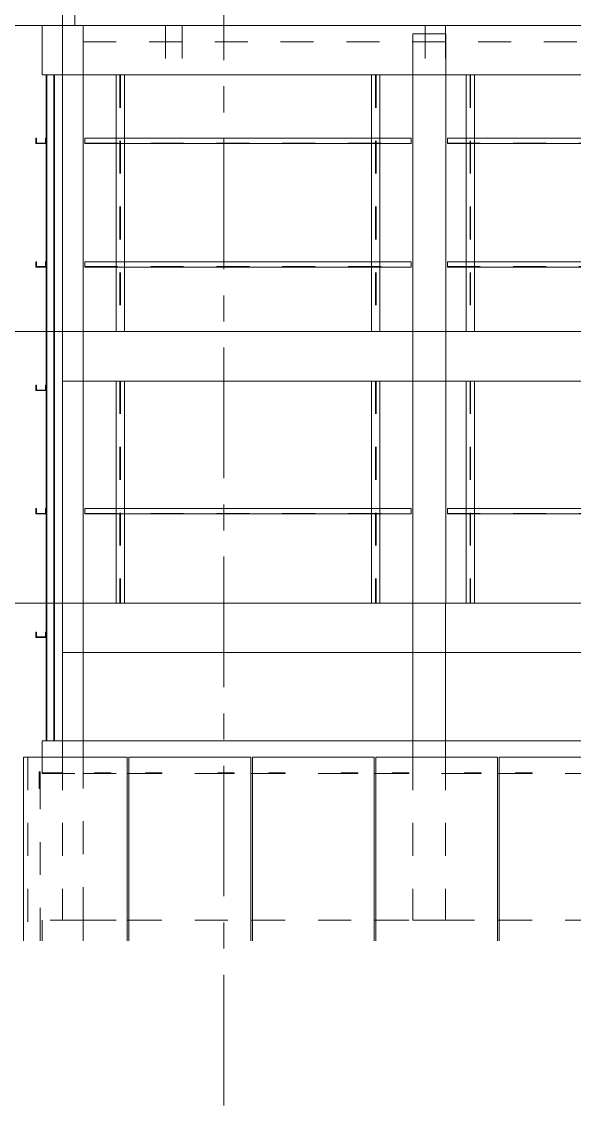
# Model space of a CAD drawing. Header units: millimetres. Extents: x 652937 to 1670132, y 1473552 to 2851037.
# Drawn here: x 663505.27 to 663511.99, y 1524455.64 to 1524468.81 of the extents above; entities that cross this region are included whole.
import ezdxf

# ---------------------------------------------------------------- set-up
doc = ezdxf.new("R2010")
doc.units = ezdxf.units.MM
doc.linetypes.add('XKITLINE00', pattern=[0])
doc.linetypes.add('XKITLINE02', pattern=[4, 2, -2])
doc.layers.add('Part', color=7, linetype='Continuous', lineweight=0)
doc.layers.add('S-GRID', color=7, linetype='Continuous', lineweight=9)

# ---------------------------------------------------------------- blocks, each defined once
blk = doc.blocks.new('*A1091748')
at = {"layer": 'Part', "color": 7, "linetype": 'XKITLINE02', "lineweight": 0}
for p, q in [((434.123779, 12.648606), (436.803821, 12.648606)), ((434.123779, 11.391996), (434.123779, 12.648606)), ((434.123837, 11.391996), (434.123837, 12.648606)), ((436.903821, 12.648606), (444.303821, 12.648606)), ((444.403821, 12.648606), (451.803821, 12.648606)), ((451.903821, 12.648606), (459.303821, 12.648606)), ((459.403821, 12.648606), (466.803821, 12.648606)), ((466.903821, 12.648606), (474.303821, 12.648606)), ((474.403821, 12.648606), (481.803821, 12.648606)), ((481.903821, 12.648606), (489.303821, 12.648606)), ((489.403821, 12.648606), (496.803821, 12.648606)), ((496.903821, 12.648606), (504.303821, 12.648606)), ((504.403821, 12.648606), (508.100559, 12.648606)), ((508.100559, 12.648606), (504.403821, 12.648606)), ((508.100501, 11.391996), (508.100501, 12.648606)), ((508.100559, 11.391996), (508.100559, 12.648606))]:
    blk.add_line(p, q, dxfattribs=at)
at = {"layer": 'Part', "color": 7, "linetype": 'XKITLINE00', "lineweight": 0}
for p, q in [((436.803821, 12.648606), (436.903821, 12.648606)), ((444.303821, 12.648606), (444.403821, 12.648606)), ((451.803821, 12.648606), (451.903821, 12.648606)), ((459.303821, 12.648606), (459.403821, 12.648606)), ((466.803821, 12.648606), (466.903821, 12.648606)), ((474.303821, 12.648606), (474.403821, 12.648606)), ((481.803821, 12.648606), (481.903821, 12.648606)), ((489.303821, 12.648606), (489.403821, 12.648606)), ((496.803821, 12.648606), (496.903821, 12.648606)), ((504.303821, 12.648606), (504.403821, 12.648606))]:
    blk.add_line(p, q, dxfattribs=at)
blk = doc.blocks.new('*A1092749')
at = {"layer": 'S-GRID', "color": 7, "linetype": 'XKITLINE00', "lineweight": 0}
for p, q in [((426.649725, 31.898606), (434.587225, 31.898606)), ((436.174725, 31.898606), (437.762225, 31.898606)), ((439.349725, 31.898606), (447.287225, 31.898606)), ((448.874725, 31.898606), (450.462225, 31.898606)), ((452.049725, 31.898606), (459.987225, 31.898606)), ((461.574725, 31.898606), (463.162225, 31.898606))]:
    blk.add_line(p, q, dxfattribs=at)
blk = doc.blocks.new('*A1094751')
at = {"layer": 'Part', "color": 7, "linetype": 'XKITLINE00', "lineweight": 0}
for p, q in [((466.903821, 23.548606), (434.12387, 23.548606)), ((434.12387, 23.548606), (434.12387, 22.548606)), ((474.303821, 23.548606), (474.403821, 23.548606)), ((481.803821, 23.548606), (481.903821, 23.548606)), ((489.303821, 23.548606), (489.403821, 23.548606)), ((496.803821, 23.548606), (496.903821, 23.548606)), ((504.303821, 23.548606), (504.403821, 23.548606)), ((506.848822, 22.648606), (506.848822, 22.548606)), ((436.803821, 21.548606), (436.903821, 21.548606)), ((444.303821, 21.548606), (444.403821, 21.548606)), ((451.803821, 21.548606), (451.903821, 21.548606)), ((459.303821, 21.548606), (459.403821, 21.548606)), ((466.803821, 21.548606), (466.903821, 21.548606)), ((474.303821, 21.548606), (474.403821, 21.548606)), ((481.803821, 21.548606), (481.903821, 21.548606)), ((489.303821, 21.548606), (489.403821, 21.548606)), ((496.803821, 21.548606), (496.903821, 21.548606)), ((504.303821, 21.548606), (504.403821, 21.548606))]:
    blk.add_line(p, q, dxfattribs=at)
at = {"layer": 'Part', "color": 7, "linetype": 'XKITLINE02', "lineweight": 0}
for p, q in [((466.903821, 23.548606), (474.303821, 23.548606)), ((474.403821, 23.548606), (481.803821, 23.548606)), ((481.903821, 23.548606), (489.303821, 23.548606)), ((489.403821, 23.548606), (496.803821, 23.548606)), ((496.903821, 23.548606), (504.303821, 23.548606)), ((504.403821, 23.548606), (506.848822, 23.548606)), ((506.848822, 23.548606), (504.403821, 23.548606)), ((506.848822, 23.548606), (506.848822, 22.648606)), ((434.12387, 22.548606), (434.12387, 21.548606)), ((506.848822, 22.548606), (506.848822, 21.548606)), ((434.12387, 21.548606), (436.803821, 21.548606)), ((436.903821, 21.548606), (444.303821, 21.548606)), ((444.403821, 21.548606), (451.803821, 21.548606)), ((451.903821, 21.548606), (459.303821, 21.548606)), ((459.403821, 21.548606), (466.803821, 21.548606)), ((466.903821, 21.548606), (474.303821, 21.548606)), ((474.403821, 21.548606), (481.803821, 21.548606)), ((481.903821, 21.548606), (489.303821, 21.548606)), ((489.403821, 21.548606), (496.803821, 21.548606)), ((496.903821, 21.548606), (504.303821, 21.548606)), ((504.403821, 21.548606), (506.848822, 21.548606)), ((506.848822, 21.548606), (504.403821, 21.548606))]:
    blk.add_line(p, q, dxfattribs=at)
blk = doc.blocks.new('*A1096753')
at = {"layer": 'S-GRID', "color": 7, "linetype": 'XKITLINE00', "lineweight": 0}
for p, q in [((426.649725, 66.998606), (434.587225, 66.998606)), ((436.174725, 66.998606), (437.762225, 66.998606)), ((439.349725, 66.998606), (447.287225, 66.998606)), ((448.874725, 66.998606), (450.462225, 66.998606)), ((452.049725, 66.998606), (459.987225, 66.998606)), ((461.574725, 66.998606), (463.162225, 66.998606))]:
    blk.add_line(p, q, dxfattribs=at)
blk = doc.blocks.new('*A1097754')
at = {"layer": 'Part', "color": 7, "linetype": 'XKITLINE00', "lineweight": 0}
for p, q in [((432.873822, 66.998606), (432.873822, 69.248606)), ((432.873822, 69.248606), (466.903821, 69.248606)), ((474.303821, 69.248606), (474.403821, 69.248606)), ((481.803821, 69.248606), (481.903821, 69.248606)), ((489.303821, 69.248606), (489.403821, 69.248606)), ((434.123822, 66.998606), (466.903821, 66.998606)), ((474.303821, 66.998606), (474.403821, 66.998606)), ((481.803821, 66.998606), (481.903821, 66.998606)), ((489.303821, 66.998606), (489.403821, 66.998606))]:
    blk.add_line(p, q, dxfattribs=at)
at = {"layer": 'Part', "color": 7, "linetype": 'XKITLINE02', "lineweight": 0}
for p, q in [((433.623822, 66.998606), (433.623822, 69.248606)), ((466.903821, 69.248606), (474.303821, 69.248606)), ((474.403821, 69.248606), (481.803821, 69.248606)), ((481.903821, 69.248606), (489.303821, 69.248606)), ((489.403821, 69.248606), (491.673803, 69.248606)), ((490.923803, 66.998606), (490.923803, 69.248606)), ((491.673803, 66.998606), (491.673803, 69.248606)), ((432.873822, 66.998606), (434.123822, 66.998606)), ((466.903821, 66.998606), (474.303821, 66.998606)), ((474.403821, 66.998606), (481.803821, 66.998606)), ((481.903821, 66.998606), (489.303821, 66.998606)), ((489.403821, 66.998606), (491.673803, 66.998606))]:
    blk.add_line(p, q, dxfattribs=at)
blk = doc.blocks.new('*A1098755')
at = {"layer": 'Part', "color": 7, "linetype": 'XKITLINE02', "lineweight": 0}
for p, q in [((434.123823, 66.998606), (434.123823, 65.998606)), ((490.423823, 66.998606), (434.123823, 66.998606)), ((490.423823, 65.998606), (490.423823, 66.998606)), ((434.123823, 65.998606), (490.423823, 65.998606))]:
    blk.add_line(p, q, dxfattribs=at)
blk = doc.blocks.new('*A1100757')
at = {"layer": 'S-GRID', "color": 7, "linetype": 'XKITLINE00', "lineweight": 0}
for p, q in [((426.649725, 48.398606), (434.587225, 48.398606)), ((436.174725, 48.398606), (437.762225, 48.398606)), ((439.349725, 48.398606), (447.287225, 48.398606)), ((448.874725, 48.398606), (450.462225, 48.398606)), ((452.049725, 48.398606), (459.987225, 48.398606)), ((461.574725, 48.398606), (463.162225, 48.398606))]:
    blk.add_line(p, q, dxfattribs=at)
blk = doc.blocks.new('*A1102759')
at = {"layer": 'Part', "color": 7, "linetype": 'XKITLINE00', "lineweight": 0}
for p, q in [((434.123822, 48.398606), (434.123822, 45.398606)), ((434.123822, 48.398606), (466.903821, 48.398606)), ((474.303821, 48.398606), (474.403821, 48.398606)), ((481.803821, 48.398606), (481.903821, 48.398606)), ((489.303821, 48.398606), (489.403821, 48.398606)), ((434.123822, 45.398606), (466.903821, 45.398606)), ((474.303821, 45.398606), (474.403821, 45.398606)), ((481.803821, 45.398606), (481.903821, 45.398606)), ((489.303821, 45.398606), (489.403821, 45.398606))]:
    blk.add_line(p, q, dxfattribs=at)
at = {"layer": 'Part', "color": 7, "linetype": 'XKITLINE02', "lineweight": 0}
for p, q in [((466.903821, 48.398606), (481.803821, 48.398606)), ((481.903821, 48.398606), (489.303821, 48.398606)), ((489.403821, 48.398606), (490.423822, 48.398606)), ((490.423822, 48.398606), (490.423822, 45.398606)), ((466.903821, 45.398606), (474.303821, 45.398606)), ((474.403821, 45.398606), (481.803821, 45.398606)), ((481.903821, 45.398606), (489.303821, 45.398606)), ((489.403821, 45.398606), (490.423822, 45.398606))]:
    blk.add_line(p, q, dxfattribs=at)
blk = doc.blocks.new('*A1155784')
at = {"layer": 'Part', "color": 7, "linetype": 'XKITLINE00', "lineweight": 0}
for p, q in [((434.123822, 31.898606), (434.123822, 28.898606)), ((434.123822, 31.898606), (466.903821, 31.898606)), ((474.303821, 31.898606), (474.403821, 31.898606)), ((434.123822, 28.898606), (466.903821, 28.898606)), ((474.303821, 28.898606), (474.403821, 28.898606))]:
    blk.add_line(p, q, dxfattribs=at)
at = {"layer": 'Part', "color": 7, "linetype": 'XKITLINE02', "lineweight": 0}
for p, q in [((466.903821, 31.898606), (474.303821, 31.898606)), ((474.403821, 31.898606), (478.173822, 31.898606)), ((478.173822, 31.898606), (478.173822, 28.898606)), ((466.903821, 28.898606), (474.303821, 28.898606)), ((478.173822, 28.898606), (474.403821, 28.898606))]:
    blk.add_line(p, q, dxfattribs=at)
blk = doc.blocks.new('*A1156785')
at = {"layer": 'Part', "color": 7, "linetype": 'XKITLINE00', "lineweight": 0}
for p, q in [((434.223794, 37.648606), (454.053743, 37.648606)), ((434.223794, 37.648606), (434.223794, 37.323606)), ((454.053744, 37.648606), (454.053743, 37.648606)), ((454.053743, 37.648606), (454.053743, 37.323606)), ((434.223794, 37.323606), (454.053743, 37.323606)), ((454.053743, 37.323606), (454.053767, 37.323606))]:
    blk.add_line(p, q, dxfattribs=at)
at = {"layer": 'Part', "color": 7, "linetype": 'XKITLINE02', "lineweight": 0}
for p, q in [((434.223795, 37.353606), (434.223795, 37.648606)), ((434.223816, 37.353606), (434.223816, 37.648606)), ((434.223818, 37.323606), (434.223818, 37.648606)), ((454.053743, 37.648606), (454.053767, 37.648606)), ((454.053744, 37.353606), (454.053744, 37.648606)), ((454.053767, 37.648606), (454.053765, 37.648606)), ((454.053765, 37.648606), (454.053765, 37.353606)), ((454.053767, 37.323606), (454.053767, 37.648606)), ((434.223795, 37.353606), (454.053765, 37.353606)), ((454.053743, 37.323606), (454.053767, 37.323606)), ((454.053765, 37.353606), (454.053744, 37.353606))]:
    blk.add_line(p, q, dxfattribs=at)
blk = doc.blocks.new('*A1157786')
at = {"layer": 'Part', "color": 7, "linetype": 'XKITLINE00', "lineweight": 0}
for p, q in [((436.903821, 22.548606), (444.303821, 22.548606)), ((436.903821, 22.548606), (436.903821, 11.391996)), ((444.303821, 22.548606), (444.303821, 11.391996))]:
    blk.add_line(p, q, dxfattribs=at)
blk = doc.blocks.new('*A1158787')
at = {"layer": 'Part', "color": 7, "linetype": 'XKITLINE00', "lineweight": 0}
for p, q in [((466.903821, 66.998606), (434.123822, 66.998606)), ((474.303821, 66.998606), (474.403821, 66.998606)), ((434.123822, 63.998606), (466.903821, 63.998606)), ((474.303821, 63.998606), (474.403821, 63.998606))]:
    blk.add_line(p, q, dxfattribs=at)
at = {"layer": 'Part', "color": 7, "linetype": 'XKITLINE02', "lineweight": 0}
for p, q in [((434.123822, 66.998606), (434.123822, 63.998606)), ((466.903821, 66.998606), (474.303821, 66.998606)), ((474.403821, 66.998606), (476.173822, 66.998606)), ((476.173822, 66.998606), (476.173822, 63.998606)), ((466.903821, 63.998606), (474.303821, 63.998606)), ((474.403821, 63.998606), (476.173822, 63.998606))]:
    blk.add_line(p, q, dxfattribs=at)
blk = doc.blocks.new('*A1159788')
at = {"layer": 'Part', "color": 7, "linetype": 'XKITLINE00', "lineweight": 0}
for p, q in [((434.223794, 60.148606), (454.053743, 60.148606)), ((434.223794, 60.148606), (434.223794, 59.823606)), ((454.053744, 60.148606), (454.053743, 60.148606)), ((454.053743, 60.148606), (454.053743, 59.823606)), ((434.223794, 59.823606), (454.053743, 59.823606)), ((454.053743, 59.823606), (454.053767, 59.823606))]:
    blk.add_line(p, q, dxfattribs=at)
at = {"layer": 'Part', "color": 7, "linetype": 'XKITLINE02', "lineweight": 0}
for p, q in [((434.223795, 59.853606), (434.223795, 60.148606)), ((434.223816, 59.853606), (434.223816, 60.148606)), ((434.223818, 59.823606), (434.223818, 60.148606)), ((454.053743, 60.148606), (454.053767, 60.148606)), ((454.053744, 59.853606), (454.053744, 60.148606)), ((454.053767, 60.148606), (454.053765, 60.148606)), ((454.053765, 60.148606), (454.053765, 59.853606)), ((454.053767, 59.823606), (454.053767, 60.148606)), ((434.223795, 59.853606), (454.053765, 59.853606)), ((454.053743, 59.823606), (454.053767, 59.823606)), ((454.053765, 59.853606), (454.053744, 59.853606))]:
    blk.add_line(p, q, dxfattribs=at)
blk = doc.blocks.new('*A1161790')
at = {"layer": 'S-GRID', "color": 7, "linetype": 'XKITLINE00', "lineweight": 0}
for p, q in [((442.678801, 64.891996), (442.678801, 72.829496)), ((442.678801, 61.716996), (442.678801, 63.304496)), ((442.678801, 52.191996), (442.678801, 60.129496)), ((442.678801, 49.016996), (442.678801, 50.604496)), ((442.678801, 39.491996), (442.678801, 47.429496)), ((442.678801, 36.316996), (442.678801, 37.904496)), ((442.678801, 26.791996), (442.678801, 34.729496)), ((442.678801, 23.616996), (442.678801, 25.204496)), ((442.678801, 14.091996), (442.678801, 22.029496)), ((442.678801, 10.916996), (442.678801, 12.504496)), ((442.678801, 1.391996), (442.678801, 9.329496))]:
    blk.add_line(p, q, dxfattribs=at)
blk = doc.blocks.new('*A1163792')
at = {"layer": 'Part', "color": 7, "linetype": 'XKITLINE00', "lineweight": 0}
for p, q in [((431.873847, 63.998606), (431.873847, 60.148606)), ((431.913847, 63.998606), (431.913847, 23.548606)), ((432.333847, 63.998606), (432.333847, 23.548606)), ((432.373847, 63.998606), (432.373847, 23.548606)), ((431.873847, 59.823606), (431.873847, 52.648606)), ((431.873847, 52.323606), (431.873847, 45.148606)), ((431.873847, 44.823606), (431.873847, 37.648606)), ((431.873847, 37.323606), (431.873847, 30.148606)), ((431.873847, 29.823606), (431.873847, 23.548606))]:
    blk.add_line(p, q, dxfattribs=at)
at = {"layer": 'Part', "color": 7, "linetype": 'XKITLINE02', "lineweight": 0}
for p, q in [((432.373847, 63.998606), (431.873847, 63.998606)), ((431.873847, 60.148606), (431.873847, 59.823606)), ((431.873847, 52.648606), (431.873847, 52.323606)), ((431.873847, 45.148606), (431.873847, 44.823606)), ((431.873847, 37.648606), (431.873847, 37.323606)), ((431.873847, 30.148606), (431.873847, 29.823606)), ((431.873847, 23.548606), (432.373847, 23.548606))]:
    blk.add_line(p, q, dxfattribs=at)
blk = doc.blocks.new('*A1164793')
at = {"layer": 'Part', "color": 7, "linetype": 'XKITLINE00', "lineweight": 0}
for p, q in [((432.873822, 48.398606), (432.873822, 66.998606)), ((432.873822, 66.998606), (434.123822, 66.998606)), ((434.123822, 66.998606), (434.123822, 48.398606)), ((434.123822, 48.398606), (432.873822, 48.398606))]:
    blk.add_line(p, q, dxfattribs=at)
blk = doc.blocks.new('*A1165794')
at = {"layer": 'Part', "color": 7, "linetype": 'XKITLINE00', "lineweight": 0}
for p, q in [((436.123713, 63.998606), (436.123713, 60.148606)), ((436.623713, 63.998606), (436.623713, 60.148606)), ((436.123713, 59.823606), (436.123713, 52.648606)), ((436.623713, 59.823606), (436.623713, 52.648606)), ((436.123713, 52.323606), (436.123713, 48.398606)), ((436.623713, 52.323606), (436.623713, 48.398606))]:
    blk.add_line(p, q, dxfattribs=at)
at = {"layer": 'Part', "color": 7, "linetype": 'XKITLINE02', "lineweight": 0}
for p, q in [((436.123713, 63.998606), (436.623713, 63.998606)), ((436.358713, 63.998606), (436.358713, 48.398606)), ((436.388713, 63.998606), (436.388713, 48.398606)), ((436.123713, 60.148606), (436.123713, 59.823606)), ((436.623713, 60.148606), (436.623713, 59.823606)), ((436.123713, 52.648606), (436.123713, 52.323606)), ((436.623713, 52.648606), (436.623713, 52.323606)), ((436.123713, 48.398606), (436.623713, 48.398606))]:
    blk.add_line(p, q, dxfattribs=at)
blk = doc.blocks.new('*A1166795')
at = {"layer": 'Part', "color": 7, "linetype": 'XKITLINE00', "lineweight": 0}
for p, q in [((454.153801, 48.398606), (454.153801, 66.498606)), ((454.153801, 66.498606), (456.153801, 66.498606)), ((456.153801, 48.398606), (456.153801, 66.498606)), ((454.153801, 48.398606), (456.153801, 48.398606))]:
    blk.add_line(p, q, dxfattribs=at)
blk = doc.blocks.new('*A1168797')
at = {"layer": 'Part', "color": 7, "linetype": 'XKITLINE00', "lineweight": 0}
for p, q in [((451.653788, 63.998606), (451.653788, 60.148606)), ((452.153788, 63.998606), (452.153788, 60.148606)), ((451.653788, 59.823606), (451.653788, 52.648606)), ((452.153788, 59.823606), (452.153788, 52.648606)), ((451.653788, 52.323606), (451.653788, 48.398606)), ((452.153788, 52.323606), (452.153788, 48.398606))]:
    blk.add_line(p, q, dxfattribs=at)
at = {"layer": 'Part', "color": 7, "linetype": 'XKITLINE02', "lineweight": 0}
for p, q in [((451.653788, 63.998606), (452.153788, 63.998606)), ((451.888788, 63.998606), (451.888788, 48.398606)), ((451.918788, 63.998606), (451.918788, 48.398606)), ((451.653788, 60.148606), (451.653788, 59.823606)), ((452.153788, 60.148606), (452.153788, 59.823606)), ((451.653788, 52.648606), (451.653788, 52.323606)), ((452.153788, 52.648606), (452.153788, 52.323606)), ((451.653788, 48.398606), (452.153788, 48.398606))]:
    blk.add_line(p, q, dxfattribs=at)
blk = doc.blocks.new('*A1169798')
at = {"layer": 'Part', "color": 7, "linetype": 'XKITLINE00', "lineweight": 0}
for p, q in [((457.403801, 63.998606), (457.403801, 60.148606)), ((457.903801, 63.998606), (457.903801, 60.148606)), ((457.403801, 59.823606), (457.403801, 52.648606)), ((457.903801, 59.823606), (457.903801, 52.648606)), ((457.403801, 52.323606), (457.403801, 48.398606)), ((457.903801, 52.323606), (457.903801, 48.398606))]:
    blk.add_line(p, q, dxfattribs=at)
at = {"layer": 'Part', "color": 7, "linetype": 'XKITLINE02', "lineweight": 0}
for p, q in [((457.403801, 63.998606), (457.903801, 63.998606)), ((457.638801, 63.998606), (457.638801, 48.398606)), ((457.668801, 63.998606), (457.668801, 48.398606)), ((457.403801, 60.148606), (457.403801, 59.823606)), ((457.903801, 60.148606), (457.903801, 59.823606)), ((457.403801, 52.648606), (457.403801, 52.323606)), ((457.903801, 52.648606), (457.903801, 52.323606)), ((457.403801, 48.398606), (457.903801, 48.398606))]:
    blk.add_line(p, q, dxfattribs=at)
blk = doc.blocks.new('*A1200817')
at = {"layer": 'Part', "color": 7, "linetype": 'XKITLINE00', "lineweight": 0}
for p, q in [((434.223794, 52.648606), (454.053743, 52.648606)), ((434.223794, 52.648606), (434.223794, 52.323606)), ((434.223794, 52.323606), (454.053743, 52.323606)), ((454.053744, 52.648606), (454.053743, 52.648606)), ((454.053743, 52.648606), (454.053743, 52.323606)), ((454.053743, 52.323606), (454.053767, 52.323606))]:
    blk.add_line(p, q, dxfattribs=at)
at = {"layer": 'Part', "color": 7, "linetype": 'XKITLINE02', "lineweight": 0}
for p, q in [((434.223795, 52.353606), (434.223795, 52.648606)), ((434.223795, 52.353606), (454.053765, 52.353606)), ((434.223816, 52.353606), (434.223816, 52.648606)), ((434.223818, 52.323606), (434.223818, 52.648606)), ((454.053743, 52.648606), (454.053767, 52.648606)), ((454.053743, 52.323606), (454.053767, 52.323606)), ((454.053744, 52.353606), (454.053744, 52.648606)), ((454.053765, 52.353606), (454.053744, 52.353606)), ((454.053767, 52.648606), (454.053765, 52.648606)), ((454.053765, 52.648606), (454.053765, 52.353606)), ((454.053767, 52.323606), (454.053767, 52.648606))]:
    blk.add_line(p, q, dxfattribs=at)
blk = doc.blocks.new('*A1201818')
at = {"layer": 'Part', "color": 7, "linetype": 'XKITLINE00', "lineweight": 0}
for p, q in [((456.253772, 52.648606), (466.803831, 52.648606)), ((456.253772, 52.648606), (456.253772, 52.323606)), ((456.253772, 52.323606), (466.803831, 52.323606)), ((466.803832, 52.648606), (466.803831, 52.648606)), ((466.803831, 52.648606), (466.803831, 52.323606)), ((466.803831, 52.323606), (466.803855, 52.323606))]:
    blk.add_line(p, q, dxfattribs=at)
at = {"layer": 'Part', "color": 7, "linetype": 'XKITLINE02', "lineweight": 0}
for p, q in [((456.253774, 52.353606), (456.253774, 52.648606)), ((456.253774, 52.353606), (466.803853, 52.353606)), ((456.253795, 52.353606), (456.253795, 52.648606)), ((456.253796, 52.323606), (456.253796, 52.648606)), ((466.803831, 52.648606), (466.803855, 52.648606)), ((466.803831, 52.323606), (466.803855, 52.323606)), ((466.803832, 52.353606), (466.803832, 52.648606)), ((466.803853, 52.353606), (466.803832, 52.353606)), ((466.803855, 52.648606), (466.803853, 52.648606)), ((466.803853, 52.648606), (466.803853, 52.353606)), ((466.803855, 52.323606), (466.803855, 52.648606))]:
    blk.add_line(p, q, dxfattribs=at)
blk = doc.blocks.new('*A1218819')
at = {"layer": 'Part', "color": 7, "linetype": 'XKITLINE02', "lineweight": 0}
for p, q in [((434.123837, 12.648606), (431.623837, 12.648606)), ((431.623837, 12.648606), (431.623837, 11.391996)), ((434.123837, 11.391996), (434.123837, 12.648606))]:
    blk.add_line(p, q, dxfattribs=at)
blk = doc.blocks.new('*A1220821')
at = {"layer": 'Part', "color": 7, "linetype": 'XKITLINE00', "lineweight": 0}
for p, q in [((434.12387, 23.548606), (431.62387, 23.548606)), ((431.62387, 23.548606), (431.62387, 22.548606)), ((434.12387, 23.548606), (434.12387, 22.548606))]:
    blk.add_line(p, q, dxfattribs=at)
at = {"layer": 'Part', "color": 7, "linetype": 'XKITLINE02', "lineweight": 0}
for p, q in [((431.62387, 22.548606), (431.62387, 21.548606)), ((434.12387, 22.548606), (434.12387, 21.548606)), ((431.62387, 21.548606), (434.12387, 21.548606))]:
    blk.add_line(p, q, dxfattribs=at)
blk = doc.blocks.new('*A1221822')
at = {"layer": 'Part', "color": 7, "linetype": 'XKITLINE02', "lineweight": 0}
for p, q in [((434.123822, 31.898606), (432.873822, 31.898606)), ((432.873822, 31.898606), (432.873822, 28.898606)), ((434.123822, 28.898606), (434.123822, 31.898606)), ((432.873822, 28.898606), (434.123822, 28.898606))]:
    blk.add_line(p, q, dxfattribs=at)
blk = doc.blocks.new('*A1222823')
at = {"layer": 'Part', "color": 7, "linetype": 'XKITLINE02', "lineweight": 0}
for p, q in [((431.498963, 22.548606), (430.748963, 22.548606)), ((430.748963, 22.548606), (430.748963, 11.391996)), ((431.498963, 11.391996), (431.498963, 22.548606))]:
    blk.add_line(p, q, dxfattribs=at)
blk = doc.blocks.new('*A1223824')
at = {"layer": 'Part', "color": 7, "linetype": 'XKITLINE00', "lineweight": 0}
for p, q in [((432.873822, 31.898606), (432.873822, 22.548606)), ((434.123822, 31.898606), (432.873822, 31.898606)), ((434.123822, 22.548606), (434.123822, 31.898606))]:
    blk.add_line(p, q, dxfattribs=at)
at = {"layer": 'Part', "color": 7, "linetype": 'XKITLINE02', "lineweight": 0}
for p, q in [((432.873822, 22.548606), (432.873822, 12.648606)), ((434.123822, 12.648606), (434.123822, 22.548606)), ((432.873822, 12.648606), (434.123822, 12.648606))]:
    blk.add_line(p, q, dxfattribs=at)
blk = doc.blocks.new('*A1224825')
at = {"layer": 'Part', "color": 7, "linetype": 'XKITLINE00', "lineweight": 0}
for p, q in [((431.24901, 37.648606), (431.24901, 37.323606)), ((431.28901, 37.648606), (431.24901, 37.648606)), ((431.28901, 37.353606), (431.28901, 37.648606)), ((431.83401, 37.353606), (431.83401, 37.648606)), ((431.87401, 37.648606), (431.83401, 37.648606)), ((431.87401, 37.323606), (431.87401, 37.648606)), ((431.24901, 37.323606), (431.87401, 37.323606)), ((431.83401, 37.353606), (431.28901, 37.353606))]:
    blk.add_line(p, q, dxfattribs=at)
at = {"layer": 'Part', "color": 7, "linetype": 'XKITLINE02', "lineweight": 0}
for p, q in [((431.289079, 37.648606), (431.28901, 37.648606)), ((431.874079, 37.648606), (431.87401, 37.648606)), ((431.834079, 37.353606), (431.83401, 37.353606)), ((431.87401, 37.323606), (431.874079, 37.323606))]:
    blk.add_line(p, q, dxfattribs=at)
blk = doc.blocks.new('*A1225826')
at = {"layer": 'Part', "color": 7, "linetype": 'XKITLINE00', "lineweight": 0}
for p, q in [((431.24901, 30.148606), (431.24901, 29.823606)), ((431.28901, 30.148606), (431.24901, 30.148606)), ((431.24901, 29.823606), (431.87401, 29.823606)), ((431.28901, 29.853606), (431.28901, 30.148606)), ((431.83401, 29.853606), (431.28901, 29.853606)), ((431.83401, 29.853606), (431.83401, 30.148606)), ((431.87401, 30.148606), (431.83401, 30.148606)), ((431.87401, 29.823606), (431.87401, 30.148606))]:
    blk.add_line(p, q, dxfattribs=at)
at = {"layer": 'Part', "color": 7, "linetype": 'XKITLINE02', "lineweight": 0}
for p, q in [((431.289079, 30.148606), (431.28901, 30.148606)), ((431.834079, 29.853606), (431.83401, 29.853606)), ((431.874079, 30.148606), (431.87401, 30.148606)), ((431.87401, 29.823606), (431.874079, 29.823606))]:
    blk.add_line(p, q, dxfattribs=at)
blk = doc.blocks.new('*A1226827')
at = {"layer": 'Part', "color": 7, "linetype": 'XKITLINE02', "lineweight": 0}
for p, q in [((431.853869, 21.598606), (432.853869, 21.598606)), ((431.853869, 21.598606), (431.853869, 21.548606)), ((431.853869, 21.548606), (432.853869, 21.548606)), ((432.853869, 21.598606), (432.853869, 21.548606))]:
    blk.add_line(p, q, dxfattribs=at)
blk = doc.blocks.new('*A1227828')
at = {"layer": 'Part', "color": 7, "linetype": 'XKITLINE02', "lineweight": 0}
for p, q in [((434.803869, 21.598606), (435.803869, 21.598606)), ((434.803869, 21.598606), (434.803869, 21.548606)), ((434.803869, 21.548606), (435.803869, 21.548606)), ((435.803869, 21.598606), (435.803869, 21.548606))]:
    blk.add_line(p, q, dxfattribs=at)
blk = doc.blocks.new('*A1228829')
at = {"layer": 'Part', "color": 7, "linetype": 'XKITLINE02', "lineweight": 0}
for p, q in [((431.498934, 21.648606), (431.448929, 21.648606)), ((431.448929, 21.648606), (431.448929, 20.648606)), ((431.498929, 20.648606), (431.498929, 21.648606)), ((431.448929, 20.648606), (431.498934, 20.648606))]:
    blk.add_line(p, q, dxfattribs=at)
blk = doc.blocks.new('*A1229830')
at = {"layer": 'Part', "color": 7, "linetype": 'XKITLINE02', "lineweight": 0}
for p, q in [((431.623854, 21.598606), (431.623854, 21.548606)), ((432.623854, 21.598606), (431.623854, 21.598606)), ((431.623854, 21.548606), (432.623854, 21.548606)), ((432.623854, 21.548606), (432.623854, 21.598606))]:
    blk.add_line(p, q, dxfattribs=at)
blk = doc.blocks.new('*A1230831')
at = {"layer": 'Part', "color": 7, "linetype": 'XKITLINE00', "lineweight": 0}
for p, q in [((430.498821, 22.548606), (436.803821, 22.548606)), ((430.498821, 22.548606), (430.498821, 11.391996)), ((436.803821, 22.548606), (436.803821, 11.391996))]:
    blk.add_line(p, q, dxfattribs=at)
blk = doc.blocks.new('*A1236833')
at = {"layer": 'Part', "color": 7, "linetype": 'XKITLINE00', "lineweight": 0}
for p, q in [((436.123713, 45.398606), (436.123713, 37.648606)), ((436.623713, 45.398606), (436.623713, 37.648606)), ((436.123713, 37.323606), (436.123713, 31.898606)), ((436.623713, 37.323606), (436.623713, 31.898606))]:
    blk.add_line(p, q, dxfattribs=at)
at = {"layer": 'Part', "color": 7, "linetype": 'XKITLINE02', "lineweight": 0}
for p, q in [((436.123713, 45.398606), (436.623713, 45.398606)), ((436.358713, 45.398606), (436.358713, 31.898606)), ((436.388713, 45.398606), (436.388713, 31.898606)), ((436.123713, 37.648606), (436.123713, 37.323606)), ((436.623713, 37.648606), (436.623713, 37.323606)), ((436.123713, 31.898606), (436.623713, 31.898606))]:
    blk.add_line(p, q, dxfattribs=at)
blk = doc.blocks.new('*A1237834')
at = {"layer": 'Part', "color": 7, "linetype": 'XKITLINE00', "lineweight": 0}
for p, q in [((432.873822, 31.898606), (432.873822, 48.398606)), ((434.123822, 48.398606), (434.123822, 31.898606)), ((434.123822, 31.898606), (432.873822, 31.898606))]:
    blk.add_line(p, q, dxfattribs=at)
at = {"layer": 'Part', "color": 7, "linetype": 'XKITLINE02', "lineweight": 0}
blk.add_line((432.873822, 48.398606), (434.123822, 48.398606), dxfattribs=at)
blk = doc.blocks.new('*A1238835')
at = {"layer": 'Part', "color": 7, "linetype": 'XKITLINE02', "lineweight": 0}
for p, q in [((434.123822, 48.398606), (432.873822, 48.398606)), ((432.873822, 48.398606), (432.873822, 45.398606)), ((434.123822, 45.398606), (434.123822, 48.398606)), ((432.873822, 45.398606), (434.123822, 45.398606))]:
    blk.add_line(p, q, dxfattribs=at)
blk = doc.blocks.new('*A1239836')
at = {"layer": 'Part', "color": 7, "linetype": 'XKITLINE00', "lineweight": 0}
for p, q in [((431.24901, 45.148606), (431.24901, 44.823606)), ((431.28901, 45.148606), (431.24901, 45.148606)), ((431.24901, 44.823606), (431.87401, 44.823606)), ((431.28901, 44.853606), (431.28901, 45.148606)), ((431.83401, 44.853606), (431.28901, 44.853606)), ((431.83401, 44.853606), (431.83401, 45.148606)), ((431.87401, 45.148606), (431.83401, 45.148606)), ((431.87401, 44.823606), (431.87401, 45.148606))]:
    blk.add_line(p, q, dxfattribs=at)
at = {"layer": 'Part', "color": 7, "linetype": 'XKITLINE02', "lineweight": 0}
for p, q in [((431.289079, 45.148606), (431.28901, 45.148606)), ((431.834079, 44.853606), (431.83401, 44.853606)), ((431.874079, 45.148606), (431.87401, 45.148606)), ((431.87401, 44.823606), (431.874079, 44.823606))]:
    blk.add_line(p, q, dxfattribs=at)
blk = doc.blocks.new('*A1241838')
at = {"layer": 'Part', "color": 7, "linetype": 'XKITLINE00', "lineweight": 0}
for p, q in [((431.623851, 66.998606), (434.123854, 66.998606)), ((431.623854, 63.998606), (431.623854, 66.998606)), ((434.123854, 63.998606), (434.123854, 66.998606)), ((431.623851, 63.998606), (434.123854, 63.998606))]:
    blk.add_line(p, q, dxfattribs=at)
blk = doc.blocks.new('*A1242839')
at = {"layer": 'Part', "color": 7, "linetype": 'XKITLINE00', "lineweight": 0}
for p, q in [((431.24901, 60.148606), (431.24901, 59.823606)), ((431.28901, 60.148606), (431.24901, 60.148606)), ((431.28901, 59.853606), (431.28901, 60.148606)), ((431.83401, 59.853606), (431.83401, 60.148606)), ((431.87401, 60.148606), (431.83401, 60.148606)), ((431.87401, 59.823606), (431.87401, 60.148606)), ((431.24901, 59.823606), (431.87401, 59.823606)), ((431.83401, 59.853606), (431.28901, 59.853606))]:
    blk.add_line(p, q, dxfattribs=at)
at = {"layer": 'Part', "color": 7, "linetype": 'XKITLINE02', "lineweight": 0}
for p, q in [((431.289079, 60.148606), (431.28901, 60.148606)), ((431.874079, 60.148606), (431.87401, 60.148606)), ((431.834079, 59.853606), (431.83401, 59.853606)), ((431.87401, 59.823606), (431.874079, 59.823606))]:
    blk.add_line(p, q, dxfattribs=at)
blk = doc.blocks.new('*A1244841')
at = {"layer": 'Part', "color": 7, "linetype": 'XKITLINE00', "lineweight": 0}
for p, q in [((431.24901, 52.648606), (431.24901, 52.323606)), ((431.28901, 52.648606), (431.24901, 52.648606)), ((431.24901, 52.323606), (431.87401, 52.323606)), ((431.28901, 52.353606), (431.28901, 52.648606)), ((431.83401, 52.353606), (431.28901, 52.353606)), ((431.83401, 52.353606), (431.83401, 52.648606)), ((431.87401, 52.648606), (431.83401, 52.648606)), ((431.87401, 52.323606), (431.87401, 52.648606))]:
    blk.add_line(p, q, dxfattribs=at)
at = {"layer": 'Part', "color": 7, "linetype": 'XKITLINE02', "lineweight": 0}
for p, q in [((431.289079, 52.648606), (431.28901, 52.648606)), ((431.834079, 52.353606), (431.83401, 52.353606)), ((431.874079, 52.648606), (431.87401, 52.648606)), ((431.87401, 52.323606), (431.874079, 52.323606))]:
    blk.add_line(p, q, dxfattribs=at)
blk = doc.blocks.new('*A1246843')
at = {"layer": 'Part', "color": 7, "linetype": 'XKITLINE00', "lineweight": 0}
for p, q in [((454.148822, 31.898606), (454.148822, 22.548606)), ((454.148822, 31.898606), (456.148822, 31.898606)), ((456.148822, 31.898606), (456.148822, 22.548606))]:
    blk.add_line(p, q, dxfattribs=at)
at = {"layer": 'Part', "color": 7, "linetype": 'XKITLINE02', "lineweight": 0}
for p, q in [((454.148822, 22.548606), (454.148822, 12.648606)), ((456.148822, 22.548606), (456.148822, 12.648606)), ((454.148822, 12.648606), (456.148822, 12.648606))]:
    blk.add_line(p, q, dxfattribs=at)
blk = doc.blocks.new('*A1248845')
at = {"layer": 'Part', "color": 7, "linetype": 'XKITLINE00', "lineweight": 0}
for p, q in [((459.403821, 22.548606), (466.803821, 22.548606)), ((459.403821, 22.548606), (459.403821, 11.391996)), ((466.803821, 22.548606), (466.803821, 11.391996))]:
    blk.add_line(p, q, dxfattribs=at)
blk = doc.blocks.new('*A1249846')
at = {"layer": 'Part', "color": 7, "linetype": 'XKITLINE00', "lineweight": 0}
for p, q in [((456.253772, 37.648606), (466.803831, 37.648606)), ((456.253772, 37.648606), (456.253772, 37.323606)), ((466.803832, 37.648606), (466.803831, 37.648606)), ((466.803831, 37.648606), (466.803831, 37.323606)), ((456.253772, 37.323606), (466.803831, 37.323606)), ((466.803831, 37.323606), (466.803855, 37.323606))]:
    blk.add_line(p, q, dxfattribs=at)
at = {"layer": 'Part', "color": 7, "linetype": 'XKITLINE02', "lineweight": 0}
for p, q in [((456.253774, 37.353606), (456.253774, 37.648606)), ((456.253795, 37.353606), (456.253795, 37.648606)), ((456.253796, 37.323606), (456.253796, 37.648606)), ((466.803831, 37.648606), (466.803855, 37.648606)), ((466.803832, 37.353606), (466.803832, 37.648606)), ((466.803855, 37.648606), (466.803853, 37.648606)), ((466.803853, 37.648606), (466.803853, 37.353606)), ((466.803855, 37.323606), (466.803855, 37.648606)), ((456.253774, 37.353606), (466.803853, 37.353606)), ((466.803831, 37.323606), (466.803855, 37.323606)), ((466.803853, 37.353606), (466.803832, 37.353606))]:
    blk.add_line(p, q, dxfattribs=at)
blk = doc.blocks.new('*A1290850')
at = {"layer": 'Part', "color": 7, "linetype": 'XKITLINE00', "lineweight": 0}
for p, q in [((451.653788, 45.398606), (451.653788, 37.648606)), ((452.153788, 45.398606), (452.153788, 37.648606)), ((451.653788, 37.323606), (451.653788, 31.898606)), ((452.153788, 37.323606), (452.153788, 31.898606))]:
    blk.add_line(p, q, dxfattribs=at)
at = {"layer": 'Part', "color": 7, "linetype": 'XKITLINE02', "lineweight": 0}
for p, q in [((451.653788, 45.398606), (452.153788, 45.398606)), ((451.888788, 45.398606), (451.888788, 31.898606)), ((451.918788, 45.398606), (451.918788, 31.898606)), ((451.653788, 37.648606), (451.653788, 37.323606)), ((452.153788, 37.648606), (452.153788, 37.323606)), ((451.653788, 31.898606), (452.153788, 31.898606))]:
    blk.add_line(p, q, dxfattribs=at)
blk = doc.blocks.new('*A1292852')
at = {"layer": 'Part', "color": 7, "linetype": 'XKITLINE00', "lineweight": 0}
for p, q in [((457.403801, 45.398606), (457.403801, 37.648606)), ((457.903801, 45.398606), (457.903801, 37.648606)), ((457.403801, 37.323606), (457.403801, 31.898606)), ((457.903801, 37.323606), (457.903801, 31.898606))]:
    blk.add_line(p, q, dxfattribs=at)
at = {"layer": 'Part', "color": 7, "linetype": 'XKITLINE02', "lineweight": 0}
for p, q in [((457.403801, 45.398606), (457.903801, 45.398606)), ((457.638801, 45.398606), (457.638801, 31.898606)), ((457.668801, 45.398606), (457.668801, 31.898606)), ((457.403801, 37.648606), (457.403801, 37.323606)), ((457.903801, 37.648606), (457.903801, 37.323606)), ((457.403801, 31.898606), (457.903801, 31.898606))]:
    blk.add_line(p, q, dxfattribs=at)
blk = doc.blocks.new('*A1299859')
at = {"layer": 'Part', "color": 7, "linetype": 'XKITLINE00', "lineweight": 0}
for p, q in [((454.153801, 31.898606), (454.153801, 48.398606)), ((454.153801, 48.398606), (456.153801, 48.398606)), ((456.153801, 31.898606), (456.153801, 48.398606)), ((454.153801, 31.898606), (456.153801, 31.898606))]:
    blk.add_line(p, q, dxfattribs=at)
blk = doc.blocks.new('*A1300860')
at = {"layer": 'Part', "color": 7, "linetype": 'XKITLINE02', "lineweight": 0}
for p, q in [((437.903869, 21.598606), (438.903869, 21.598606)), ((437.903869, 21.598606), (437.903869, 21.548606)), ((437.903869, 21.548606), (438.903869, 21.548606)), ((438.903869, 21.598606), (438.903869, 21.548606))]:
    blk.add_line(p, q, dxfattribs=at)
blk = doc.blocks.new('*A1301861')
at = {"layer": 'Part', "color": 7, "linetype": 'XKITLINE02', "lineweight": 0}
for p, q in [((445.403869, 21.598606), (446.403869, 21.598606)), ((445.403869, 21.598606), (445.403869, 21.548606)), ((445.403869, 21.548606), (446.403869, 21.548606)), ((446.403869, 21.598606), (446.403869, 21.548606))]:
    blk.add_line(p, q, dxfattribs=at)
blk = doc.blocks.new('*A1302862')
at = {"layer": 'Part', "color": 7, "linetype": 'XKITLINE02', "lineweight": 0}
for p, q in [((442.303869, 21.598606), (443.303869, 21.598606)), ((442.303869, 21.598606), (442.303869, 21.548606)), ((442.303869, 21.548606), (443.303869, 21.548606)), ((443.303869, 21.598606), (443.303869, 21.548606))]:
    blk.add_line(p, q, dxfattribs=at)
blk = doc.blocks.new('*A1303863')
at = {"layer": 'Part', "color": 7, "linetype": 'XKITLINE02', "lineweight": 0}
for p, q in [((449.803869, 21.598606), (450.803869, 21.598606)), ((449.803869, 21.598606), (449.803869, 21.548606)), ((449.803869, 21.548606), (450.803869, 21.548606)), ((450.803869, 21.598606), (450.803869, 21.548606))]:
    blk.add_line(p, q, dxfattribs=at)
blk = doc.blocks.new('*A1304864')
at = {"layer": 'Part', "color": 7, "linetype": 'XKITLINE02', "lineweight": 0}
for p, q in [((452.903869, 21.598606), (453.903869, 21.598606)), ((452.903869, 21.598606), (452.903869, 21.548606)), ((452.903869, 21.548606), (453.903869, 21.548606)), ((453.903869, 21.598606), (453.903869, 21.548606))]:
    blk.add_line(p, q, dxfattribs=at)
blk = doc.blocks.new('*A1305865')
at = {"layer": 'Part', "color": 7, "linetype": 'XKITLINE02', "lineweight": 0}
for p, q in [((457.303869, 21.598606), (458.303869, 21.598606)), ((457.303869, 21.598606), (457.303869, 21.548606)), ((457.303869, 21.548606), (458.303869, 21.548606)), ((458.303869, 21.598606), (458.303869, 21.548606))]:
    blk.add_line(p, q, dxfattribs=at)
blk = doc.blocks.new('*A1306866')
at = {"layer": 'Part', "color": 7, "linetype": 'XKITLINE02', "lineweight": 0}
for p, q in [((460.403869, 21.598606), (461.403869, 21.598606)), ((460.403869, 21.598606), (460.403869, 21.548606)), ((460.403869, 21.548606), (461.403869, 21.548606)), ((461.403869, 21.598606), (461.403869, 21.548606))]:
    blk.add_line(p, q, dxfattribs=at)
blk = doc.blocks.new('*A1307867')
at = {"layer": 'Part', "color": 7, "linetype": 'XKITLINE00', "lineweight": 0}
for p, q in [((444.403821, 22.548606), (451.803821, 22.548606)), ((444.403821, 22.548606), (444.403821, 11.391996)), ((451.803821, 22.548606), (451.803821, 11.391996))]:
    blk.add_line(p, q, dxfattribs=at)
blk = doc.blocks.new('*A1308868')
at = {"layer": 'Part', "color": 7, "linetype": 'XKITLINE00', "lineweight": 0}
for p, q in [((451.903821, 22.548606), (459.303821, 22.548606)), ((451.903821, 22.548606), (451.903821, 11.391996)), ((459.303821, 22.548606), (459.303821, 11.391996))]:
    blk.add_line(p, q, dxfattribs=at)
blk = doc.blocks.new('*A1349894')
at = {"layer": 'Part', "color": 7, "linetype": 'XKITLINE02', "lineweight": 0}
for p, q in [((440.128824, 66.998606), (439.128822, 66.998606)), ((439.128822, 66.998606), (439.128822, 63.998606)), ((440.128822, 66.998606), (440.128822, 63.998606)), ((439.128822, 63.998606), (440.128824, 63.998606))]:
    blk.add_line(p, q, dxfattribs=at)
blk = doc.blocks.new('*A1350895')
at = {"layer": 'Part', "color": 7, "linetype": 'XKITLINE02', "lineweight": 0}
for p, q in [((456.148824, 66.998606), (454.898822, 66.998606)), ((454.898822, 66.998606), (454.898822, 63.998606)), ((456.148822, 66.998606), (456.148822, 63.998606)), ((454.898822, 63.998606), (456.148824, 63.998606))]:
    blk.add_line(p, q, dxfattribs=at)
blk = doc.blocks.new('*A1357902')
at = {"layer": 'Part', "color": 7, "linetype": 'XKITLINE00', "lineweight": 0}
for p, q in [((456.253772, 60.148606), (466.803831, 60.148606)), ((456.253772, 60.148606), (456.253772, 59.823606)), ((466.803832, 60.148606), (466.803831, 60.148606)), ((466.803831, 60.148606), (466.803831, 59.823606)), ((456.253772, 59.823606), (466.803831, 59.823606)), ((466.803831, 59.823606), (466.803855, 59.823606))]:
    blk.add_line(p, q, dxfattribs=at)
at = {"layer": 'Part', "color": 7, "linetype": 'XKITLINE02', "lineweight": 0}
for p, q in [((456.253774, 59.853606), (456.253774, 60.148606)), ((456.253795, 59.853606), (456.253795, 60.148606)), ((456.253796, 59.823606), (456.253796, 60.148606)), ((466.803831, 60.148606), (466.803855, 60.148606)), ((466.803832, 59.853606), (466.803832, 60.148606)), ((466.803855, 60.148606), (466.803853, 60.148606)), ((466.803853, 60.148606), (466.803853, 59.853606)), ((466.803855, 59.823606), (466.803855, 60.148606)), ((456.253774, 59.853606), (466.803853, 59.853606)), ((466.803831, 59.823606), (466.803855, 59.823606)), ((466.803853, 59.853606), (466.803832, 59.853606))]:
    blk.add_line(p, q, dxfattribs=at)
blk = doc.blocks.new('si12')
at = {"color": 7, "lineweight": 0, "xscale": 200, "yscale": 200, "zscale": 200}
for name in ['*A1161790', '*A1097754', '*A1096753', '*A1241838', '*A1164793', '*A1098755', '*A1158787', '*A1349894', '*A1166795', '*A1350895', '*A1163792', '*A1165794', '*A1168797', '*A1169798', '*A1242839', '*A1159788', '*A1357902', '*A1244841', '*A1200817', '*A1201818', '*A1100757', '*A1237834', '*A1238835', '*A1102759', '*A1299859', '*A1236833', '*A1290850', '*A1292852', '*A1239836', '*A1224825', '*A1156785', '*A1249846', '*A1092749', '*A1221822', '*A1223824', '*A1155784', '*A1246843', '*A1225826', '*A1220821', '*A1094751', '*A1230831', '*A1222823', '*A1157786', '*A1307867', '*A1308868', '*A1248845', '*A1228829', '*A1229830', '*A1226827', '*A1227828', '*A1300860', '*A1302862', '*A1301861', '*A1303863', '*A1304864', '*A1305865', '*A1306866', '*A1218819', '*A1091748']:
    blk.add_blockref(name, (-125633, 57033), dxfattribs=at)

msp = doc.modelspace()

# ---------------------------------------------------------------- block references
at = {"color": 7, "xscale": 0.001, "yscale": 0.001, "zscale": 0.001}
msp.add_blockref('si12', (663544.8241, 1524398.33), dxfattribs=at)

doc.saveas('drawing.dxf')
